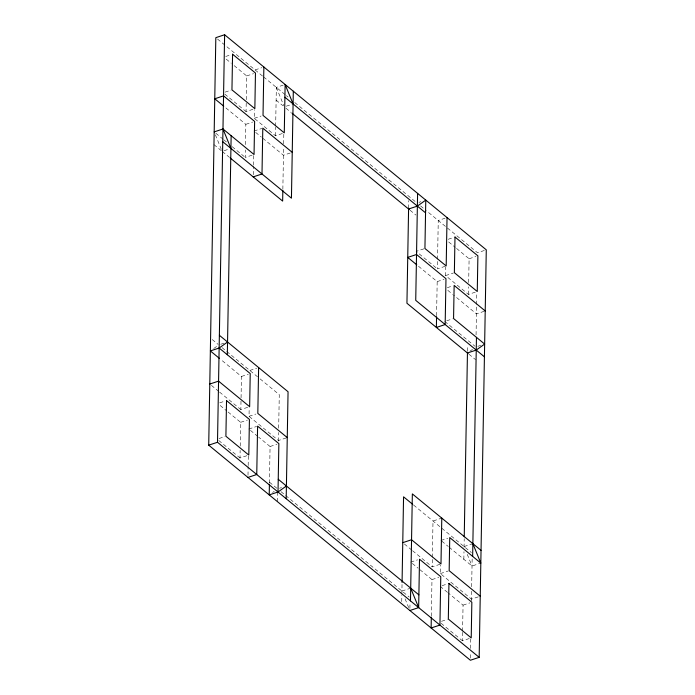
<?xml version="1.0" encoding="UTF-8"?>
<svg xmlns="http://www.w3.org/2000/svg" width="695" height="695" viewBox="0 0 695 695"><rect width="100%" height="100%" fill="white"/><g stroke="black" fill="none" stroke-linecap="round" stroke-linejoin="round"><path stroke-width="0.52" stroke-dasharray="3.48 2.61" d="M246.847 455.711L240.01 457.97L240.14 450.412M240.218 446.086L240.635 422.317L227.552 411.562M247.689 407.322L240.852 409.581L241.043 398.904M241.061 397.835L241.434 376.473L220.993 359.671M252.094 155.176L245.257 157.435L245.387 149.955M245.483 144.621L245.83 124.327L225.388 107.517M252.893 109.332L246.056 111.591L246.247 100.784M246.265 99.706L246.682 75.929L231.956 63.836M248.002 475.276L248.15 466.675M248.167 465.598L248.341 455.92M286.279 437.919L278.469 440.5L249.027 416.305L249.184 407.774M253.249 174.758L253.397 166.227M253.414 165.158L253.579 155.567M282.326 133.527L275.489 135.786L254.231 118.306L254.379 109.706M269.434 483.077L270.068 446.511L258.618 437.103M275.489 135.786L275.646 127.185M275.663 126.108L276.341 87.396L283.178 85.138M277.401 501.625L277.557 492.981M278.46 441.117L278.608 432.472M278.686 428.155L279.268 394.656L258.332 377.437M282.856 189.205L283.577 147.714M283.647 143.822L283.821 133.735M401.736 601.627L401.849 595.146M401.866 594.069L402.066 582.453M408.599 208.17L408.73 200.603M409.911 608.386L410.007 602.982M431.343 616.161L431.977 579.595L418.894 568.84M440.013 564.279L432.203 566.859L432.351 558.328M432.368 557.268L433.002 521.015L441.785 518.114M436.582 315.721L437.181 281.605L417.556 265.473M445.217 266.289L437.398 268.869L437.555 260.269M437.572 259.192L438.25 220.48L445.087 218.213M478.29 596.866L471.453 599.125L440.378 573.584L440.526 565.035M475.31 292.152L468.473 294.411L445.582 275.594L445.73 266.95M469.264 638.531L462.427 640.79L462.583 632.146M462.601 631.069L463.052 605.136L448.336 593.035M463.852 559.293L463.982 551.7M464.06 547.365L464.208 538.686M467.483 351.097L467.579 345.676M468.473 294.411L468.604 286.844M468.682 282.526L469.099 258.757L456.016 248.002M470.419 658.104L470.515 652.683M470.593 648.452L470.758 638.635M471.418 600.819L471.592 591.097M471.662 586.771L472.183 557.338M476.066 334.86L476.805 292.421M213.721 348.525L217.917 345.519M272.588 492.503L274.264 491.296M469.968 351.184L472.496 349.385M225.736 56.469L230.618 54.853M255.074 69.917L261.911 67.658M246.682 75.929L253.519 73.67M225.111 92.122L230.975 90.185M286.244 106.205L292.108 104.267M254.231 118.306L261.068 116.048M245.83 124.327L252.667 122.059M254.014 131.042L261.824 128.462M224.094 150.702L228.976 149.086M290.284 152.978L283.447 155.246L262.189 137.766M418.937 202.358L420.892 201.706M448.153 239.288L453.036 237.673M423.95 248.81L416.14 251.39L437.398 268.869M484.337 250.478L477.5 252.737L426.4 210.741M469.099 258.757L475.936 256.49M220.715 344.268L224.615 342.983M445.582 275.594L453.392 273.005M437.181 281.605L444.018 279.347M447.311 287.678L452.193 286.062M249.835 370.461L256.672 368.194M241.434 376.473L248.271 374.214M446.729 320.786L452.593 318.849M484.241 311.282L476.431 313.862L453.531 295.045M219.69 402.848L224.572 401.232M249.027 416.305L255.864 414.046M240.635 422.317L247.472 420.058M477.804 346.327L480.732 345.363M219.064 438.51L224.928 436.573M248.81 429.041L256.62 426.452M270.068 446.511L276.905 444.253M279.581 488.246L281.527 487.603M440.951 540.475L447.789 538.208M410.719 562.116L417.556 559.857M464.078 546.557L472.861 543.655M440.378 573.584L448.188 571.003M449.135 547.191L472.027 566.017L480.818 563.106M431.977 579.595L438.814 577.337M401.918 591.054L410.71 588.152M442.107 585.668L446.989 584.061M463.052 605.136L469.889 602.878M441.481 621.33L447.345 619.393M217.5 39.033L262.736 76.215M263.57 76.902L285.549 94.963M286.383 95.649L288.06 97.031M294.758 102.53L416.983 203.001M420.536 205.92L425.557 210.055M226.231 59.127L231.14 63.158M276.115 100.132L282.813 105.631M285.958 108.22L291.188 112.512M410.067 210.229L415.923 215.05M448.657 241.947L455.199 247.324M224.798 94.112L246.056 111.591M255.647 132.389L261.372 137.097M447.806 290.345L452.714 294.376M215.815 133.24L223.173 139.287M223.998 139.956L226.448 141.971M232.173 146.68L245.257 157.435M444.774 321.438L475.032 346.301M213.956 144.63L221.497 150.824M222.339 151.51L229.498 157.4M468.925 354.207L475.632 359.715M212.253 339.568L218.117 344.39M222.026 347.604L257.489 376.751M413.612 505.083L471.41 552.586M441.777 541.144L448.318 546.522M211.419 385.386L218.777 391.433M219.594 392.102L240.852 409.581M404.394 544.011L411.753 550.058M412.578 550.727L432.203 566.859M220.185 405.515L226.726 410.893M250.443 430.379L257.802 436.434M412.352 563.463L418.077 568.171M440.152 586.319L447.511 592.366M218.751 440.5L240.01 457.97M269.452 482.174L276.984 488.359M280.962 491.634L409.259 597.092M441.169 623.319L462.427 640.79M276.341 87.396L283.899 105.875M467.257 554.341L472.027 566.017M215.372 134.813L221.34 149.408M405.098 598.838L408.677 607.595"/><path stroke-width="1.04" d="M208.717 445.165L215.824 37.66L224.615 34.75L486.283 249.835L479.176 657.34L470.385 660.25L208.717 445.165L217.5 442.263L479.176 657.34M217.5 442.263L224.615 34.75M227.326 354.745L231.148 135.707M258.618 367.551L257.819 413.395L287.261 437.589M263.865 67.015L263.023 115.405L284.281 132.884L285.124 84.486L293.082 103.946M269.408 484.293L269.226 494.901L278.017 491.999L286.418 485.987M282.839 190.282L282.648 201.09L230.314 158.069M278.017 491.999L278.86 443.61L257.602 426.131L256.75 474.52L247.967 477.43M286.192 498.723L288.06 391.745L219.368 335.285M293.307 91.21L291.44 198.179L222.747 141.719M402.066 582.453L403.56 496.821L412.778 504.396M408.599 208.17L406.94 303.255L468.091 353.512M410.484 600.888L412.352 493.91L481.044 550.37M417.599 193.375L415.732 300.344L484.415 356.804M409.876 610.514L418.659 607.604L419.511 559.214L440.769 576.694L439.926 625.083L431.135 627.985L431.317 617.23M436.564 316.79L436.382 327.449L445.165 324.539L445.973 278.695L416.531 254.5L407.739 257.411L416.739 264.804M441.785 518.114L440.986 563.958L411.553 539.754L402.761 542.665M447.033 217.57L446.19 265.959L424.932 248.489L425.774 200.099L417.374 206.111L408.582 209.013M464.243 536.827L467.466 352.183M472.643 556.382L476.466 337.353M219.351 358.325L210.359 350.932L219.151 348.021L227.552 342.01M214.182 131.894L222.973 128.983L254.049 154.525L254.622 121.416L223.547 95.875L214.764 98.786L223.755 106.179M253.215 176.886L261.998 173.985L262.797 128.141L292.239 152.335M209.777 384.04L218.569 381.138L249.644 406.679L250.226 373.562L219.151 348.021M467.448 352.99L476.24 350.08L484.641 344.068L453.566 318.527L454.148 285.419L485.223 310.96M284.907 97.222L425.548 212.826M292.022 113.207L409.225 209.542M480.236 596.214L449.17 570.673L449.743 537.565L480.818 563.106L472.861 543.655M278.235 479.263L418.885 594.868M222.973 128.983L230.922 148.443M410.71 588.152L418.659 607.604M226.527 400.589L225.901 436.243L248.801 455.069L249.418 419.406L226.527 400.589M232.573 54.21L231.948 89.864L254.848 108.681L255.465 73.027L232.573 54.21M448.944 583.409L448.318 619.071L471.219 637.888L471.844 602.235L448.944 583.409M454.99 237.03L454.365 272.683L477.265 291.5L477.891 255.847L454.99 237.03"/></g></svg>
